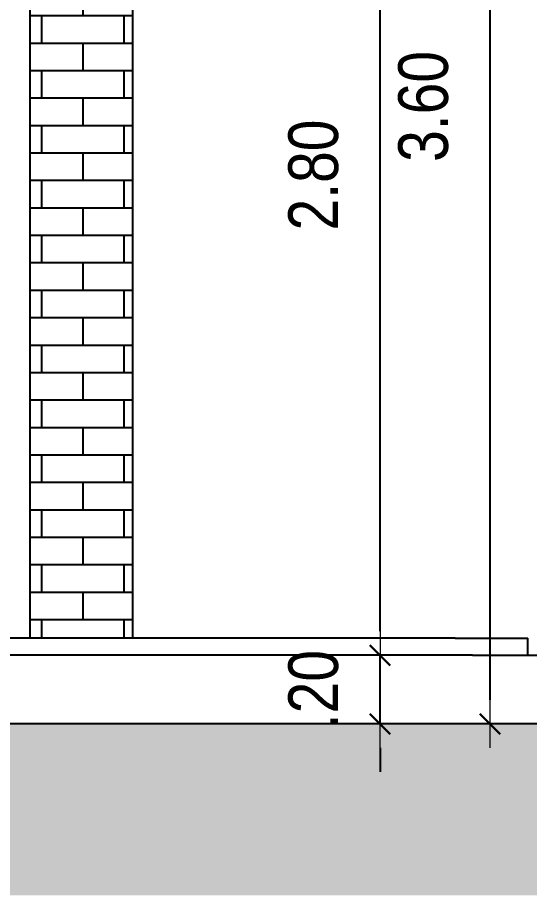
# Model space of a CAD drawing. Header units: millimetres. Extents: x -6300 to 1991, y -4770 to 4545.
# Drawn here: x 1423.107 to 1424.6, y 120.649 to 123.208 of the extents above; entities that cross this region are included whole.
import ezdxf

# ---------------------------------------------------------------- set-up
doc = ezdxf.new("R2010")
doc.units = ezdxf.units.MM
doc.header["$LTSCALE"] = 20
doc.header["$MEASUREMENT"] = 0
doc.layers.get('DEFPOINTS').update_dxf_attribs({"linetype": 'CONTINUOUS'})
doc.layers.add('COTA', color=7, linetype='CONTINUOUS')
doc.layers.add('E-Pen-C', color=4, linetype='CONTINUOUS', lineweight=15)
doc.layers.add('E-Pen-G', color=3, linetype='CONTINUOUS', lineweight=30)
doc.styles.add('F2', font='ARIALN.TTF')
doc.dimstyles.new('DIMENSION-1', dxfattribs={"dimtxt": 0.145, "dimasz": 0.07, "dimexe": 1, "dimexo": 0, "dimgap": 0.12, "dimtad": 1, "dimzin": 7, "dimdsep": 46, "dimtxsty": 'F2', "dimblk1": 'TRACO', "dimblk2": 'TRACO', "dimsah": 1, "dimcen": 1, "dimse1": 1, "dimse2": 1, "dimclrd": 4, "dimclre": 256, "dimclrt": 4, "dimadec": 8, "dimazin": 0, "dimtfac": 1, "dimtix": 1, "dimtmove": 2, "dimatfit": 3, "dimldrblk": 'TRACO', "dimfxl": 1, "dimtolj": 1, "dimtzin": 0, "dimarcsym": 0})

# ---------------------------------------------------------------- blocks, each defined once
blk = doc.blocks.new('TRACO')
at = {"layer": 'E-Pen-C'}
for p, q in [((0, 1), (0, -1)), ((-1, 0), (1, 0))]:
    blk.add_line(p, q, dxfattribs=at)
at = {"layer": 'E-Pen-G'}
blk.add_line((-0.424, -0.424), (0.424, 0.424), dxfattribs=at)
blk = doc.blocks.new('*D687')
at = {"layer": 'COTA', "color": 4, "linetype": 'Continuous', "lineweight": -2}
for p, q in [((1424.1647, 121.4186), (1424.1647, 121.4886)), ((1424.1647, 121.1486), (1424.1647, 121.3486)), ((1424.1647, 121.0786), (1424.1647, 121.0086))]:
    blk.add_line(p, q, dxfattribs=at)
at = {"layer": 'DEFPOINTS', "color": 0, "linetype": 'Continuous'}
for p in [(1423.4427, 121.3486, 0.5791), (1424.1647, 121.3486), (1423.4475, 121.1486, -0.017)]:
    blk.add_point(p, dxfattribs=at)
at = {"layer": 'COTA', "color": 4, "linetype": 'Continuous', "lineweight": -2, "xscale": 0.07, "yscale": 0.07, "zscale": 0.07}
for p, rotation in [((1424.1647, 121.3486), 270), ((1424.1647, 121.1486), 90)]:
    blk.add_blockref('TRACO', p, dxfattribs=dict(at, rotation=rotation))
at = {"layer": 'COTA', "color": 4, "linetype": 'Continuous', "insert": (1423.9707, 121.2486), "char_height": 0.145, "attachment_point": 5, "rotation": 90, "style": 'F2'}
blk.add_mtext('\\A1;.20', dxfattribs=at)
blk = doc.blocks.new('*D688')
at = {"layer": 'COTA', "color": 4, "linetype": 'Continuous', "lineweight": -2}
blk.add_line((1424.1647, 121.4186), (1424.1647, 124.0786), dxfattribs=at)
at = {"layer": 'DEFPOINTS', "color": 0, "linetype": 'Continuous'}
for p in [(1423.4436, 124.1486, 0.7731), (1424.1647, 124.1486), (1423.4427, 121.3486, 0.5791)]:
    blk.add_point(p, dxfattribs=at)
at = {"layer": 'COTA', "color": 4, "linetype": 'Continuous', "lineweight": -2, "xscale": 0.07, "yscale": 0.07, "zscale": 0.07}
for p, rotation in [((1424.1647, 124.1486), 90), ((1424.1647, 121.3486), 270)]:
    blk.add_blockref('TRACO', p, dxfattribs=dict(at, rotation=rotation))
at = {"layer": 'COTA', "color": 4, "linetype": 'Continuous', "insert": (1423.9707, 122.7486), "char_height": 0.145, "attachment_point": 5, "rotation": 90, "style": 'F2'}
blk.add_mtext('\\A1;2.80', dxfattribs=at)
blk = doc.blocks.new('*D691')
at = {"layer": 'COTA', "color": 4, "linetype": 'Continuous', "lineweight": -2}
blk.add_line((1424.4853, 124.6786), (1424.4853, 121.2186), dxfattribs=at)
at = {"layer": 'DEFPOINTS', "color": 0, "linetype": 'Continuous'}
for p in [(1423.8288, 124.7486, -0.017), (1423.4858, 121.1486, -0.017), (1424.4853, 121.1486)]:
    blk.add_point(p, dxfattribs=at)
at = {"layer": 'COTA', "color": 4, "linetype": 'Continuous', "lineweight": -2, "xscale": 0.07, "yscale": 0.07, "zscale": 0.07}
for p, rotation in [((1424.4853, 124.7486), 90), ((1424.4853, 121.1486), 270)]:
    blk.add_blockref('TRACO', p, dxfattribs=dict(at, rotation=rotation))
at = {"layer": 'COTA', "color": 4, "linetype": 'Continuous', "insert": (1424.2913, 122.9486), "char_height": 0.145, "attachment_point": 5, "rotation": 90, "style": 'F2'}
blk.add_mtext('\\A1;3.60', dxfattribs=at)

msp = doc.modelspace()

# ---------------------------------------------------------------- hatches: boundary and pattern name
at = {"layer": 'COTA', "linetype": 'Continuous'}
h = msp.add_hatch(dxfattribs=at)
h.set_pattern_fill('AR-BRSTD', color=8, scale=0.03, style=0)
h.set_pattern_definition([(0, (141.69835, -43.847725), (0, 0.08001), []), (90, (141.69835, -43.84772), (-0.12, 0.08001), [0.08001, -0.08001])])
h.paths.add_polyline_path([(1423.1436, 121.3986), (1423.4436, 121.3986), (1423.4436, 124.1486), (1423.1436, 124.1486)])
h = msp.add_hatch(dxfattribs=at)
h.set_pattern_fill('ANSI38', color=8, scale=0.4, style=0)
h.set_pattern_definition([(45, (21.073543, 46.465174), (-0.035355339, 0.035355339), []), (135, (21.073543, 46.465174), (-0.1060660172, 0.035355339), [0.125, -0.075])])
h.paths.add_polyline_path([(1442.0026, 121.1486), (1418.7895, 121.1486), (1418.7814, 120.6486), (1442.0026, 120.6486)])

# ---------------------------------------------------------------- linework, layer by layer
at = {"layer": 'COTA', "color": 2, "linetype": 'Continuous'}
for p, q in [((1423.1436, 121.3986, -0.2635), (1423.1436, 124.1486, -0.2635)), ((1423.4436, 121.3986, 0.7731), (1423.4436, 124.1486, 0.7731))]:
    msp.add_line(p, q, dxfattribs=at)
at = {"layer": 'COTA', "color": 7, "linetype": 'Continuous'}
for p, q in [((1424.3842, 121.3986, -3.9072), (1420.3962, 121.3986, -0.017)), ((1424.3842, 121.3986, 0.7731), (1424.5959, 121.3986, 0.7731)), ((1424.5959, 121.3486, -4.1537), (1424.5959, 121.3986, -4.1537))]:
    msp.add_line(p, q, dxfattribs=at)
at = {"layer": 'COTA', "color": 5, "linetype": 'Continuous'}
for p, q in [((1424.4342, 121.3486, 0.7731), (1420.3962, 121.3486, -0.017)), ((1424.4342, 121.3486, 0.7731), (1424.5959, 121.3486, 0.7731)), ((1424.5959, 121.3486, 0.7731), (1425.1822, 121.3486, 0.7731))]:
    msp.add_line(p, q, dxfattribs=at)
at = {"layer": 'COTA', "color": 1, "linetype": 'Continuous'}
for p in [(1442.0026, 121.1486, -0.017), (1428.4436, 121.1486, -0.017)]:
    msp.add_line(p, (1418.7895, 121.1486, -0.017), dxfattribs=at)

# ---------------------------------------------------------------- dimensions: what is measured, and where the dimension line sits
at = {"layer": 'COTA', "color": 7, "linetype": 'Continuous'}
for base, p1, p2, picture, middle in [((1424.4853, 121.1486), (1423.8288, 124.7486, -0.017), (1423.4858, 121.1486, -0.017), '*D691', (1424.2913, 122.9486)), ((1424.1647, 124.1486), (1423.4427, 121.3486, 0.5791), (1423.4436, 124.1486, 0.7731), '*D688', (1423.9707, 122.7486)), ((1424.1647, 121.3486), (1423.4475, 121.1486, -0.017), (1423.4427, 121.3486, 0.5791), '*D687', (1423.9707, 121.2486))]:
    dim = msp.add_linear_dim(base=base, p1=p1, p2=p2, angle=90, dimstyle='DIMENSION-1', override={"dimfxl": 0.1}, dxfattribs=at)
    dim.commit()
    dim.dimension.update_dxf_attribs({"geometry": picture, "text_midpoint": middle})

doc.saveas('drawing.dxf')
